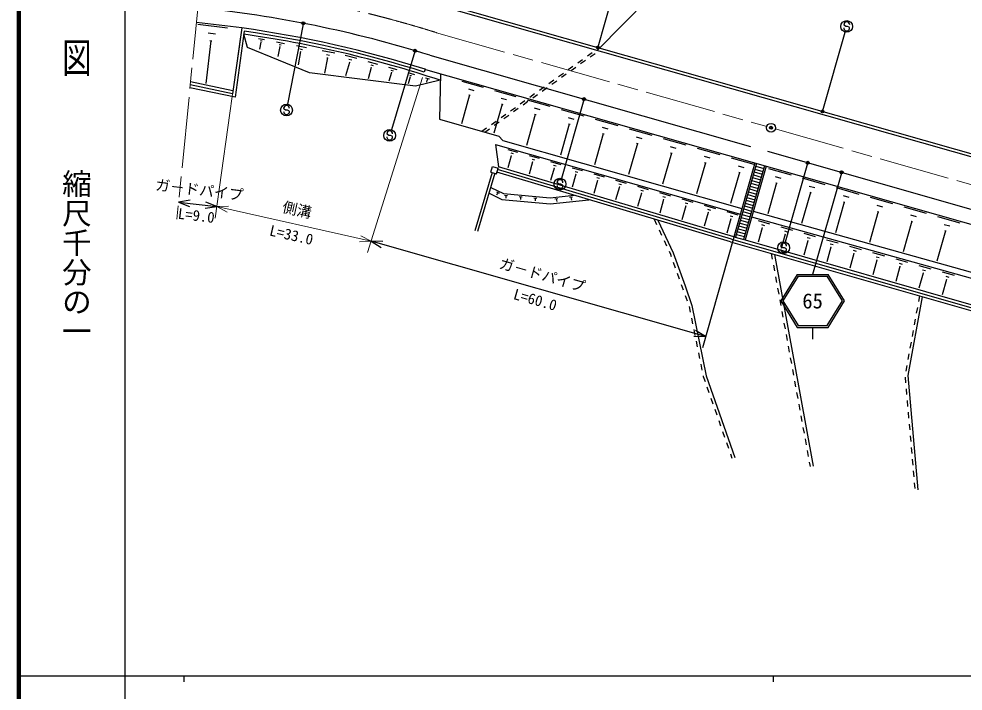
# Model space of a CAD drawing. Units: millimetres, scale not verified. Extents: x 40000 to 680000, y 20000 to 380000.
# Drawn here: x 40000 to 200204, y 202409 to 316480 of the extents above; entities that cross this region are included whole.
import ezdxf
from ezdxf.enums import TextEntityAlignment as Align

# ---------------------------------------------------------------- set-up
doc = ezdxf.new("R2010")
doc.units = ezdxf.units.MM
doc.header["$LTSCALE"] = 1000
doc.header["$PDMODE"] = 32
doc.header["$PDSIZE"] = 500
doc.linetypes.add('CHAIN', pattern=[18.5, 12, -1.5, 3.5, -1.5])
for name, color, linetype, lineweight in [('S-BGD', 7, 'Continuous', 25), ('S-BMK', 2, 'CHAIN', 13), ('S-BMK-SRVR', 3, 'Continuous', 25), ('S-STR-HTXT', 7, 'Continuous', 13), ('S-STR-STRC', 7, 'Continuous', 25), ('S-TTL', 2, 'Continuous', 140), ('S-TTL-BAND', 7, 'Continuous', 25)]:
    doc.layers.add(name, color=color, linetype=linetype, lineweight=lineweight)
doc.styles.add('@ＭＳ ゴシック', font='')
doc.styles.add('ＭＳ ゴシック', font='')
doc.styles.get('@ＭＳ ゴシック').set_extended_font_data('@MS Gothic')
doc.styles.get('ＭＳ ゴシック').set_extended_font_data('MS Gothic')

msp = doc.modelspace()

# ---------------------------------------------------------------- linework, layer by layer
at = {"layer": 'S-BGD'}
for p, q in [((112312, 318980), (265232, 275496)), ((112169, 318501), (265091, 275016)), ((70365, 315578), (75384, 314978)), ((72097, 314098), (73352, 313949)), ((77807, 314941), (76248, 303783)), ((78233, 314376), (76669, 303182)), ((72575, 312769), (71708, 305511)), ((72418, 312788), (72731, 312750)), ((78816, 311610), (78164, 313881)), ((80643, 313160), (81693, 312962)), ((81069, 312536), (80845, 311346)), ((80988, 312823), (81250, 312774)), ((81037, 312542), (81102, 312530)), ((83712, 312582), (85077, 312325)), ((89332, 307304), (78816, 311610)), ((84266, 311771), (83947, 310075)), ((84160, 312145), (84501, 312081)), ((84224, 311779), (84309, 311763)), ((87113, 311942), (88827, 311620)), ((87808, 310924), (87384, 308668)), ((87675, 311393), (88103, 311312)), ((87755, 310934), (87862, 310914)), ((91481, 311121), (93599, 310722)), ((92341, 309862), (91848, 307244)), ((92176, 310442), (92705, 310342)), ((92275, 309875), (92407, 309850)), ((95384, 310345), (97335, 309794)), ((95978, 309650), (96466, 309513)), ((99185, 309272), (100846, 308804)), ((109720, 310308), (164117, 294840)), ((134821, 309027), (135634, 309608)), ((135313, 308887), (136127, 309468)), ((136448, 310190), (137262, 310771)), ((136940, 310050), (137754, 310631)), ((96084, 309094), (95436, 306797)), ((96023, 309111), (96145, 309077)), ((99781, 308208), (99250, 306325)), ((99691, 308681), (100106, 308564)), ((99729, 308222), (99833, 308193)), ((102707, 308278), (104098, 307886)), ((103131, 307784), (103478, 307685)), ((108921, 307938), (108771, 307461)), ((109003, 307913), (261963, 264418)), ((133193, 307865), (134007, 308446)), ((133686, 307725), (134499, 308306)), ((107278, 305083), (89332, 307304)), ((103206, 307387), (102783, 305888)), ((103163, 307399), (103250, 307374)), ((105970, 307358), (107111, 307036)), ((106379, 306626), (106057, 305483)), ((106317, 306952), (106603, 306871)), ((106344, 306636), (106415, 306616)), ((111489, 306060), (107278, 305083)), ((108992, 306505), (109661, 306316)), ((109232, 306077), (109137, 305739)), ((109196, 306267), (109363, 306220)), ((109211, 306082), (109253, 306071)), ((111514, 307199), (111341, 299450)), ((129938, 305539), (130752, 306121)), ((131566, 306702), (132380, 307283)), ((132058, 306562), (132872, 307143)), ((76669, 303182), (69026, 304802)), ((76248, 303783), (69076, 305303)), ((76317, 304279), (69125, 305804)), ((115180, 305896), (118787, 304871)), ((116276, 304610), (117178, 304353)), ((128311, 304377), (129125, 304958)), ((128803, 304237), (129617, 304818)), ((130431, 305399), (131244, 305981)), ((116471, 303580), (115069, 298650)), ((116358, 303612), (116583, 303548)), ((120711, 304324), (124318, 303298)), ((121807, 303037), (122709, 302781)), ((126684, 303214), (127497, 303796)), ((127176, 303074), (127990, 303656)), ((122001, 302007), (120600, 297078)), ((121889, 302039), (122114, 301975)), ((123429, 300889), (124243, 301470)), ((123921, 300749), (124735, 301331)), ((125056, 302052), (125870, 302633)), ((125548, 301912), (126362, 302493)), ((126241, 302751), (130089, 301657)), ((127411, 301379), (128373, 301105)), ((121801, 299727), (122615, 300308)), ((122294, 299587), (123107, 300168)), ((127618, 300280), (126114, 294990)), ((127498, 300314), (127738, 300246)), ((132013, 301110), (135860, 300016)), ((133182, 299738), (134144, 299464)), ((111341, 299450), (121437, 296580)), ((118547, 297402), (119360, 297983)), ((120174, 298564), (120988, 299145)), ((120666, 298424), (121480, 299005)), ((133389, 298639), (131885, 293349)), ((133269, 298673), (133510, 298605)), ((137784, 299469), (141631, 298375)), ((138953, 298097), (139915, 297823)), ((119039, 297262), (119853, 297843)), ((121437, 296580), (122117, 295866)), ((139161, 296998), (137656, 291708)), ((139040, 297032), (139281, 296964)), ((143555, 297828), (147403, 296734)), ((144724, 296456), (145686, 296182)), ((120882, 295178), (162415, 283368)), ((120882, 295178), (121367, 291401)), ((122117, 295866), (162688, 284330)), ((144932, 295357), (143428, 290067)), ((144812, 295391), (145052, 295323)), ((149326, 296187), (153174, 295093)), ((150496, 294814), (151457, 294541)), ((122939, 294333), (124626, 293853)), ((123543, 293250), (122957, 291189)), ((123452, 293731), (123874, 293611)), ((123490, 293265), (123595, 293235)), ((126555, 293305), (128264, 292819)), ((150703, 293716), (149199, 288426)), ((150583, 293750), (150823, 293682)), ((155098, 294546), (158945, 293452)), ((167003, 294019), (262671, 266816)), ((127167, 292207), (126571, 290115)), ((127074, 292695), (127502, 292574)), ((127113, 292223), (127220, 292192)), ((130193, 292270), (131924, 291778)), ((130719, 291653), (131152, 291530)), ((156474, 292075), (154970, 286785)), ((156267, 293173), (157229, 292900)), ((156354, 292109), (156594, 292041)), ((160869, 292904), (164716, 291810)), ((164876, 292025), (161321, 279521)), ((165165, 291943), (161609, 279438)), ((120292, 290417), (117351, 280527)), ((120771, 290274), (117830, 280385)), ((120052, 290488), (120337, 291447)), ((120052, 290488), (121011, 290203)), ((120337, 291447), (121296, 291162)), ((121011, 290203), (121296, 291162)), ((160762, 278643), (121082, 290443)), ((160902, 279123), (121225, 290922)), ((161321, 279521), (121367, 291401)), ((130812, 291159), (130208, 289033)), ((130758, 291174), (130866, 291144)), ((133853, 291230), (135606, 290731)), ((134480, 290104), (133866, 287945)), ((134385, 290605), (134824, 290480)), ((134425, 290120), (134535, 290089)), ((137535, 290183), (139310, 289678)), ((162245, 290434), (160741, 285143)), ((162038, 291532), (163000, 291259)), ((162125, 290468), (162366, 290400)), ((166511, 291560), (162956, 279056)), ((166800, 291478), (163244, 278974)), ((164618, 290019), (165964, 289636)), ((164755, 290500), (166101, 290117)), ((164891, 290981), (166238, 290598)), ((165028, 291462), (166375, 291079)), ((167172, 291112), (171006, 290023)), ((138170, 289043), (137546, 286851)), ((138074, 289550), (138518, 289424)), ((138114, 289059), (138225, 289027)), ((141239, 289130), (143036, 288619)), ((141785, 288489), (142234, 288361)), ((164208, 288576), (165554, 288193)), ((164344, 289057), (165691, 288674)), ((164481, 289538), (165828, 289155)), ((168545, 288651), (167050, 283388)), ((168338, 289745), (169296, 289473)), ((168425, 288685), (168665, 288617)), ((172920, 289480), (176755, 288391)), ((119763, 286882), (121938, 285857)), ((120051, 287852), (122205, 286837)), ((121022, 287118), (121474, 286905)), ((121141, 286785), (121035, 286559)), ((121127, 286792), (121155, 286779)), ((121138, 286925), (121251, 286872)), ((122205, 286837), (130135, 286104)), ((141882, 287976), (141249, 285750)), ((141825, 287992), (141938, 287960)), ((144965, 288070), (146784, 287553)), ((145616, 286902), (144973, 284642)), ((145518, 287421), (145973, 287292)), ((145559, 286918), (145673, 286885)), ((148714, 287004), (150555, 286480)), ((163797, 287133), (165144, 286751)), ((163934, 287614), (165281, 287231)), ((164071, 288095), (165417, 287712)), ((174293, 287018), (172798, 281755)), ((174086, 288113), (175044, 287841)), ((174173, 287052), (174413, 286984)), ((178674, 287846), (182497, 286760)), ((121938, 285857), (130143, 285099)), ((122413, 286566), (122911, 286520)), ((122588, 286425), (122713, 286413)), ((122639, 286294), (122616, 286045)), ((122624, 286296), (122655, 286293)), ((124903, 286336), (125400, 286290)), ((125078, 286195), (125202, 286183)), ((125129, 286064), (125105, 285815)), ((125113, 286066), (125144, 286063)), ((127392, 286106), (127890, 286060)), ((127567, 285965), (127692, 285953)), ((127618, 285834), (127595, 285585)), ((127602, 285836), (127633, 285833)), ((130135, 286104), (134202, 286541)), ((130143, 285099), (136686, 285803)), ((130953, 285940), (131450, 285994)), ((131152, 285836), (131277, 285849)), ((131212, 285717), (131244, 285720)), ((131228, 285718), (131255, 285470)), ((133438, 286208), (133935, 286261)), ((133638, 286103), (133762, 286117)), ((133698, 285984), (133729, 285988)), ((133714, 285986), (133740, 285737)), ((149373, 285821), (148721, 283528)), ((149273, 286347), (149734, 286216)), ((149315, 285838), (149430, 285805)), ((152485, 285932), (154349, 285402)), ((153051, 285267), (153518, 285134)), ((163250, 285210), (164597, 284827)), ((163387, 285691), (164734, 285308)), ((163524, 286172), (164870, 285789)), ((163661, 286653), (165007, 286270)), ((180043, 285392), (178554, 280148)), ((179836, 286483), (180792, 286212)), ((179923, 285426), (180162, 285358)), ((184417, 286215), (188226, 285133)), ((153152, 284734), (152490, 282407)), ((153094, 284751), (153210, 284718)), ((156279, 284853), (158166, 284316)), ((156954, 283641), (156283, 281279)), ((156852, 284180), (157324, 284046)), ((156895, 283658), (157013, 283624)), ((160095, 283768), (162006, 283224)), ((162840, 283767), (164187, 283384)), ((162977, 284248), (164323, 283865)), ((163114, 284729), (164460, 284346)), ((268724, 254698), (164612, 283783)), ((185781, 283769), (184296, 278543)), ((185575, 284857), (186527, 284586)), ((185661, 283803), (185900, 283735)), ((190146, 284588), (193944, 283509)), ((147777, 282505), (148199, 281598)), ((148417, 282314), (151008, 276755)), ((160779, 282541), (160098, 280145)), ((160676, 283086), (161154, 282951)), ((160719, 282558), (160839, 282524)), ((162430, 282324), (163776, 281941)), ((162566, 282805), (163913, 282422)), ((162703, 283286), (164050, 282903)), ((268936, 253600), (164338, 282821)), ((165419, 282259), (167361, 281717)), ((191506, 282150), (190027, 276942)), ((191301, 283234), (192250, 282964)), ((191387, 282183), (191625, 282116)), ((195864, 282964), (199649, 281889)), ((148622, 280692), (149044, 279786)), ((161883, 280400), (163229, 280017)), ((162019, 280881), (163366, 280498)), ((162156, 281362), (163503, 280979)), ((162293, 281843), (163640, 281460)), ((166119, 281017), (165438, 278580)), ((166012, 281571), (166497, 281435)), ((166058, 281034), (166180, 281000)), ((169296, 281176), (171238, 280634)), ((169889, 280488), (170374, 280352)), ((197219, 280534), (195745, 275345)), ((197015, 281615), (197961, 281346)), ((197101, 280568), (197337, 280500)), ((149466, 278879), (149889, 277973)), ((160902, 279123), (245492, 254931)), ((161321, 279521), (163244, 278974)), ((161746, 279919), (163093, 279537)), ((163244, 278974), (241464, 256603)), ((169996, 279934), (169315, 277497)), ((169935, 279951), (170057, 279917)), ((173167, 280095), (175121, 279549)), ((173871, 278845), (173185, 276390)), ((173763, 279402), (174252, 279265)), ((173810, 278862), (173932, 278828)), ((177050, 279010), (179016, 278461)), ((160762, 278643), (245371, 254445)), ((177758, 277753), (177068, 275280)), ((177650, 278313), (178141, 278176)), ((177697, 277770), (177820, 277736)), ((180945, 277922), (182922, 277370)), ((181548, 277221), (182043, 277083)), ((150311, 277066), (150546, 276562)), ((150546, 276562), (150696, 276144)), ((151008, 276755), (153073, 271162)), ((167655, 276672), (167834, 275688)), ((168191, 276519), (174741, 240594)), ((181658, 276657), (180962, 274166)), ((181596, 276674), (181719, 276640)), ((184852, 276831), (186841, 276275)), ((185569, 275558), (184868, 273049)), ((185459, 276125), (185956, 275986)), ((185506, 275575), (185631, 275541)), ((188771, 275736), (190772, 275177)), ((151032, 275203), (151369, 274261)), ((168014, 274704), (168193, 273721)), ((189492, 274456), (188786, 271929)), ((189381, 275026), (189882, 274886)), ((189429, 274473), (189554, 274438)), ((192702, 274638), (194715, 274075)), ((151706, 273319), (152042, 272378)), ((168373, 272737), (168552, 271753)), ((193427, 273350), (192716, 270805)), ((193316, 273924), (193819, 273783)), ((193364, 273367), (193490, 273332)), ((196644, 273536), (198670, 272970)), ((197263, 272818), (197769, 272676)), ((152379, 271436), (152716, 270495)), ((153073, 271162), (154192, 267849)), ((168731, 270769), (168911, 269785)), ((197374, 272241), (196658, 269677)), ((197311, 272258), (197438, 272223)), ((153052, 269553), (153389, 268611)), ((193285, 269342), (190839, 255944)), ((192802, 269480), (192622, 268496)), ((153718, 267668), (153917, 266688)), ((154192, 267849), (156601, 255932)), ((169090, 268802), (169269, 267818)), ((169449, 266834), (169628, 265850)), ((192443, 267513), (192263, 266529)), ((154115, 265707), (154313, 264727)), ((169807, 264867), (169987, 263883)), ((192083, 265545), (191904, 264561)), ((154511, 263747), (154709, 262767)), ((170166, 262899), (170345, 261915)), ((191724, 263578), (191545, 262594)), ((154907, 261787), (155106, 260807)), ((191365, 261610), (191186, 260626)), ((155304, 259826), (155502, 258846)), ((170525, 260931), (170704, 259948)), ((191006, 259643), (190827, 258659)), ((170884, 258964), (171063, 257980)), ((155700, 257866), (155898, 256886)), ((171242, 256996), (171422, 256012)), ((190647, 257675), (190468, 256691)), ((156096, 255906), (156118, 255799)), ((156118, 255799), (156413, 254958)), ((156601, 255932), (161463, 242079)), ((171601, 255029), (171780, 254045)), ((190358, 255704), (190445, 254708)), ((190839, 255944), (192527, 236588)), ((156744, 254015), (157075, 253071)), ((190532, 253712), (190619, 252716)), ((157406, 252127), (157738, 251184)), ((171960, 253061), (172139, 252077)), ((190706, 251719), (190793, 250723)), ((158069, 250240), (158400, 249297)), ((172318, 251094), (172498, 250110)), ((158731, 248353), (159062, 247409)), ((172677, 249126), (172856, 248142)), ((190880, 249727), (190966, 248731)), ((173036, 247158), (173215, 246175)), ((191053, 247735), (191140, 246738)), ((159393, 246466), (159724, 245522)), ((173394, 245191), (173574, 244207)), ((191227, 245742), (191314, 244746)), ((160055, 244579), (160387, 243635)), ((191401, 243750), (191487, 242753)), ((160718, 242692), (160991, 241913)), ((173753, 243223), (173933, 242240)), ((174112, 241256), (174249, 240504)), ((191574, 241757), (191661, 240761)), ((191748, 239765), (191835, 238769)), ((191922, 237772), (192009, 236776))]:
    msp.add_line(p, q, dxfattribs=at)
for radius, start, end in [(196000, 72.57387, 84.33515), (193500, 82.04345, 84.33515), (193500, 72.58948, 82.04345), (193000, 72.58948, 81.89502), (192500, 71.69288, 81.89502), (193500, 72.56387, 72.58948)]:
    msp.add_arc((51023, 123304), radius, start, end, dxfattribs=at)
at = {"layer": 'S-BMK'}
for p, q in [((70690, 321580), (66816, 282522)), ((110866, 314141), (166895, 298209)), ((168337, 297798), (263081, 270857))]:
    msp.add_line(p, q, dxfattribs=at)
msp.add_arc((51023, 123304), 200000, 72.58948, 84.12029, dxfattribs=at)
at = {"layer": 'S-BMK-SRVR'}
msp.add_circle((167616, 298003), 750, dxfattribs=at)
msp.add_point((167616, 298003), dxfattribs=at)
at = {"layer": 'S-STR-HTXT'}
for p, q in [((138103, 311126), (149352, 322533)), ((77600, 313455), (73294, 282652)), ((108472, 306507), (99166, 276830)), ((75569, 284714), (73571, 284633)), ((99764, 278738), (73571, 284633)), ((73571, 284633), (75342, 283704)), ((99764, 278738), (97993, 279667)), ((97766, 278657), (99764, 278738))]:
    msp.add_line(p, q, dxfattribs=at)
at = {"layer": 'S-STR-STRC'}
for p, q in [((138270, 311754), (142059, 325076)), ((88233, 315586), (85601, 301988)), ((176391, 300914), (180179, 314236)), ((180057, 315339), (179958, 315457)), ((180302, 315199), (180057, 315339)), ((180603, 315197), (180302, 315199)), ((180848, 315085), (180603, 315197)), ((180954, 314949), (180848, 315085)), ((107170, 310933), (103200, 297664)), ((85016, 301147), (84917, 301265)), ((135862, 302718), (132074, 289396)), ((85261, 301008), (85016, 301147)), ((85562, 301006), (85261, 301008)), ((85807, 300894), (85562, 301006)), ((85913, 300757), (85807, 300894)), ((102518, 296846), (102418, 296964)), ((102763, 296707), (102518, 296846)), ((103063, 296705), (102763, 296707)), ((103308, 296593), (103063, 296705)), ((103414, 296457), (103308, 296593)), ((173809, 291928), (170021, 278606)), ((164603, 291063), (155961, 260677)), ((179551, 290295), (174669, 273126)), ((131406, 288575), (131306, 288693)), ((131650, 288436), (131406, 288575)), ((131951, 288433), (131650, 288436)), ((132196, 288321), (131951, 288433)), ((132302, 288185), (132196, 288321)), ((69082, 285691), (67102, 285406)), ((67102, 285406), (73571, 284633)), ((67102, 285406), (68959, 284663)), ((73571, 284633), (71714, 285376)), ((71592, 284348), (73571, 284633)), ((156508, 262600), (99764, 278738)), ((101764, 278708), (99764, 278738)), ((99764, 278738), (101481, 277712)), ((169352, 277785), (169252, 277903)), ((169597, 277645), (169352, 277785)), ((169898, 277643), (169597, 277645)), ((170143, 277531), (169898, 277643)), ((170249, 277395), (170143, 277531)), ((172033, 273126), (169269, 268626)), ((172201, 272826), (169621, 268626)), ((172033, 273126), (177305, 273126)), ((172201, 272826), (177137, 272826)), ((179717, 268626), (177137, 272826)), ((180069, 268626), (177305, 273126)), ((169269, 268626), (172033, 264126)), ((169621, 268626), (172201, 264426)), ((177137, 264426), (179717, 268626)), ((177305, 264126), (180069, 268626)), ((172201, 264426), (177137, 264426)), ((156508, 262600), (154791, 263627)), ((172033, 264126), (177305, 264126)), ((174669, 264126), (174669, 262126)), ((154508, 262631), (156508, 262600))]:
    msp.add_line(p, q, dxfattribs=at)
for centre, radius in [((88261, 315733), 150), ((88261, 315733), 120), ((88261, 315733), 90), ((88261, 315733), 60), ((88261, 315733), 30), ((180452, 315198), 1000), ((107213, 311076), 150), ((107213, 311076), 120), ((107213, 311076), 90), ((107213, 311076), 60), ((107213, 311076), 30), ((138229, 311610), 150), ((138229, 311610), 120), ((138229, 311610), 90), ((138229, 311610), 60), ((138229, 311610), 30), ((135903, 302862), 150), ((135903, 302862), 120), ((135903, 302862), 90), ((135903, 302862), 60), ((135903, 302862), 30), ((85411, 301007), 1000), ((176350, 300770), 150), ((176350, 300770), 120), ((176350, 300770), 90), ((176350, 300770), 60), ((176350, 300770), 30), ((102913, 296706), 1000), ((173850, 292072), 150), ((173850, 292072), 120), ((173850, 292072), 90), ((173850, 292072), 60), ((173850, 292072), 30), ((179592, 290439), 150), ((179592, 290439), 120), ((179592, 290439), 90), ((179592, 290439), 60), ((179592, 290439), 30), ((131801, 288434), 1000), ((169747, 277644), 1000)]:
    msp.add_circle(centre, radius, dxfattribs=at)
for centre, start, end in [((180458, 315453), 359.55488, 179.55488), ((180454, 314953), 179.55488, 359.55488), ((85417, 301261), 359.55488, 179.55488), ((85413, 300761), 179.55488, 359.55488), ((102914, 296461), 179.55488, 359.55488), ((102918, 296961), 359.55488, 179.55488), ((131806, 288689), 359.55488, 179.55488), ((131802, 288189), 179.55488, 359.55488), ((169749, 277399), 179.55488, 359.55488), ((169752, 277899), 359.55488, 179.55488)]:
    msp.add_arc(centre, 500, start, end, dxfattribs=at)
for p in [(88261, 315733), (107213, 311076), (138229, 311610), (135903, 302862), (176350, 300770), (173850, 292072), (179592, 290439)]:
    msp.add_point(p, dxfattribs=at)
at = {"layer": 'S-TTL'}
msp.add_line((40000, 380000), (40000, 20000), dxfattribs=at)
at = {"layer": 'S-TTL-BAND'}
for p, q in [((58000, 370000), (58000, 20000)), ((40000, 205000), (579000, 205000)), ((68000, 205000), (68000, 204000)), ((168000, 205000), (168000, 204000))]:
    msp.add_line(p, q, dxfattribs=at)

# ---------------------------------------------------------------- texts
at = {"layer": 'S-STR-HTXT', "style": 'ＭＳ ゴシック'}
msp.add_text('側溝', height=1833, rotation=347.316, dxfattribs=at).set_placement((86887, 282661), align=Align.BOTTOM_CENTER)
at = {"layer": 'S-STR-HTXT', "style": '@ＭＳ ゴシック'}
msp.add_text('L=33.0', height=1833, rotation=347.316, dxfattribs=at).set_placement((86448, 280710), align=Align.TOP_CENTER)
at = {"layer": 'S-STR-STRC', "style": 'ＭＳ ゴシック'}
for rotation, p in [(353.189, (70455, 286012)), (344.124, (128410, 271631))]:
    msp.add_text('ガ－ドパイプ', height=1833, rotation=rotation, dxfattribs=at).set_placement(p, align=Align.BOTTOM_CENTER)
at = {"layer": 'S-STR-STRC', "style": '@ＭＳ ゴシック'}
for s, rotation, p in [('L=9.0', 353.189, (70218, 284026)), ('L=60.0', 344.124, (127862, 269707))]:
    msp.add_text(s, height=1833, rotation=rotation, dxfattribs=at).set_placement(p, align=Align.TOP_CENTER)
at = {"layer": 'S-STR-STRC', "style": 'ＭＳ ゴシック'}
msp.add_text('65', height=2566, dxfattribs=at).set_placement((174669, 268626), align=Align.MIDDLE_CENTER)
at = {"layer": 'S-TTL-BAND', "style": '@ＭＳ ゴシック', "width": 1.4}
msp.add_text('平  面  図', height=3666, rotation=270, dxfattribs=at).set_placement((49777, 306475), align=Align.MIDDLE_RIGHT)
at = {"layer": 'S-TTL-BAND', "style": '@ＭＳ ゴシック'}
msp.add_text('縮尺千分の一', height=3666, rotation=270, dxfattribs=at).set_placement((49777, 261030), align=Align.MIDDLE_RIGHT)

doc.saveas('drawing.dxf')
